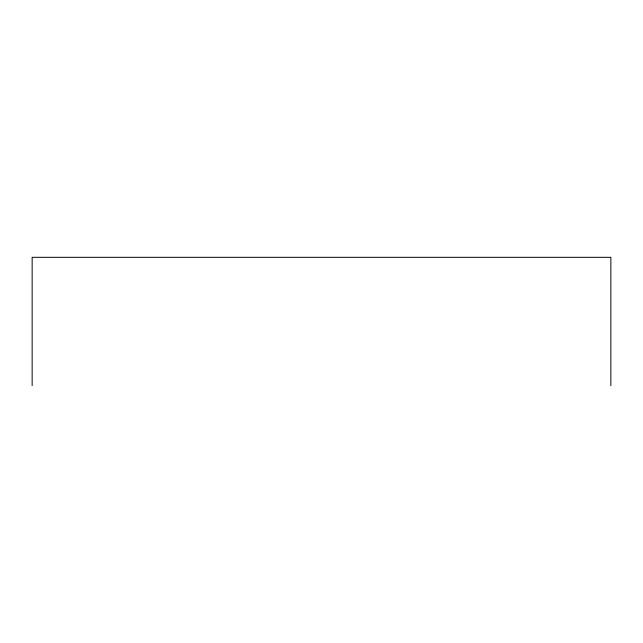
<?xml version="1.0" encoding="UTF-8"?>
<svg xmlns="http://www.w3.org/2000/svg" width="643" height="643" viewBox="0 0 643 643"><rect width="100%" height="100%" fill="white"/><g stroke="black" fill="none" stroke-linecap="round" stroke-linejoin="round"><path stroke-width="0.96" d="M610.85 385.679L610.85 257.321L32.15 257.321L32.15 385.679"/></g></svg>
